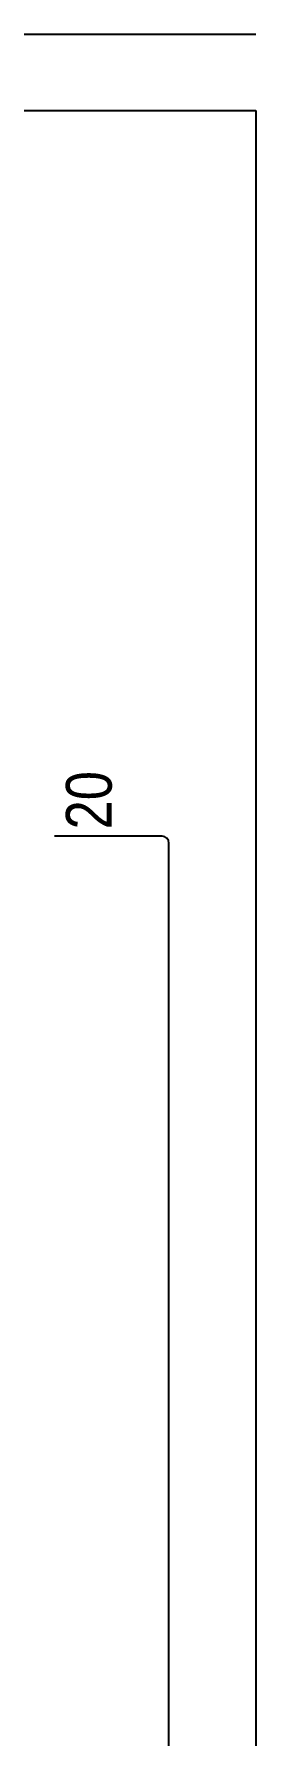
# Model space of a CAD drawing. Header units: metres. Extents: x 419734 to 420376, y 4564732 to 4565123.
# Drawn here: x 419930.48 to 419931.45, y 4565019.39 to 4565026.82 of the extents above; entities that cross this region are included whole.
import ezdxf

# ---------------------------------------------------------------- set-up
doc = ezdxf.new("R2010")
doc.units = ezdxf.units.M
for name, color, linetype in [('SW_REINFORCEMENT', 7, 'Continuous'), ('SW_TABLE', 7, 'Continuous'), ('SW_TXT_TESTI', 1, 'Continuous')]:
    doc.layers.add(name, color=color, linetype=linetype)
doc.styles.add('SWS', font='ARIALN.TTF')

msp = doc.modelspace()

# ---------------------------------------------------------------- linework, layer by layer
at = {"layer": 'SW_REINFORCEMENT', "color": 7, "ltscale": 0.05, "flags": 128}
for points in [[(419931.03941, 4565023.31426), (419930.56941, 4565023.31426)], [(419931.06941, 4565008.41926), (419931.06941, 4565023.28426)]]:
    msp.add_lwpolyline(points, dxfattribs=at)
at = {"layer": 'SW_REINFORCEMENT', "color": 7, "ltscale": 0.05}
msp.add_arc((419931.03941, 4565023.28426), 0.03, 0, 90, dxfattribs=at)
at = {"layer": 'SW_TABLE'}
for points in [[(419856.31441, 4565026.8176), (419931.44942, 4565026.8176)], [(419856.31441, 4565026.48426), (419931.44942, 4565026.48426)], [(419931.44942, 4565026.48426), (419931.44942, 4564985.48508)]]:
    msp.add_lwpolyline(points, dxfattribs=at)

# ---------------------------------------------------------------- texts
at = {"layer": 'SW_TXT_TESTI', "style": 'SWS'}
msp.add_text('20', height=0.2, rotation=90, dxfattribs=at).set_placement((419930.81941, 4565023.34426))

doc.saveas('drawing.dxf')
